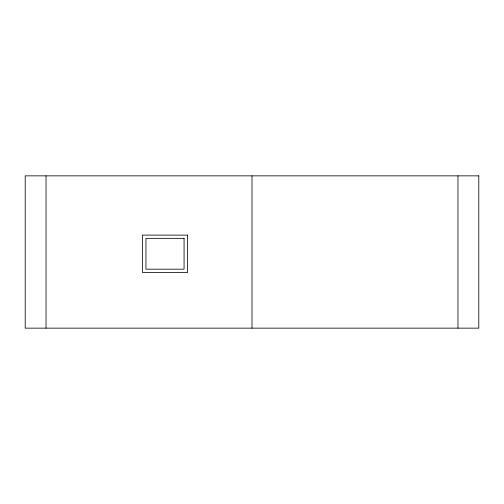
<?xml version="1.0" encoding="UTF-8"?>
<svg xmlns="http://www.w3.org/2000/svg" width="504" height="504" viewBox="0 0 504 504"><rect width="100%" height="100%" fill="white"/><g stroke="black" fill="none" stroke-linecap="round" stroke-linejoin="round"><path stroke-width="0.76" d="M457.966 175.852L457.966 328.148M252 175.852L252 328.148M46.034 175.852L46.034 328.148M478.8 175.852L25.2 175.852L25.2 328.148L478.8 328.148L478.8 175.852M187.62 235.11L142.399 235.11L142.399 272.425L187.62 272.425L187.62 235.11M184.067 238.354L145.952 238.354L145.952 269.18L184.067 269.18L184.067 238.354"/></g></svg>
